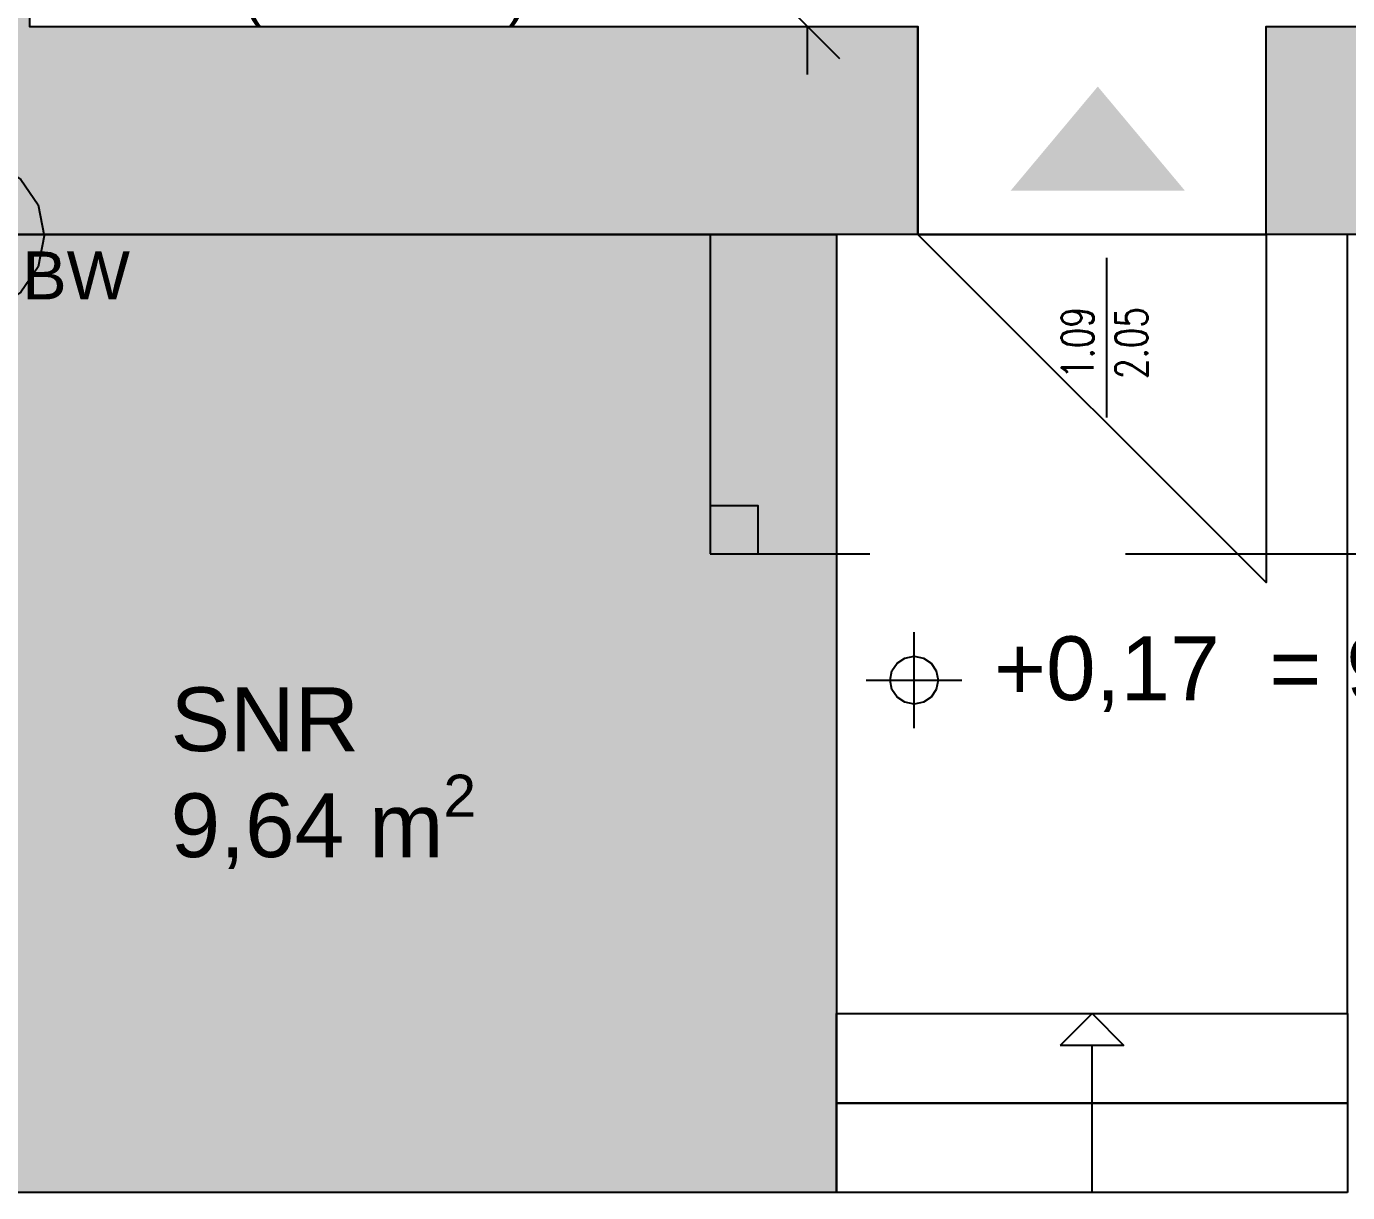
# Model space of a CAD drawing. Header units: centimetres. Extents: x 0 to 44.8, y 0 to 29.7.
# Drawn here: x 6.541 to 10.677, y 11.343 to 14.993 of the extents above; entities that cross this region are included whole.
import ezdxf
from ezdxf.xclip import XClip

# ---------------------------------------------------------------- set-up
doc = ezdxf.new("R2010")
doc.units = ezdxf.units.CM
doc.header["$MEASUREMENT"] = 0
doc.header["$XCLIPFRAME"] = 0
doc.linetypes.add('Strichlinie_ eng', pattern=[0.23, 0.15, -0.08])
doc.linetypes.add('Strichlinie_ lang', pattern=[1.058333, 0.635, -0.423333])
for name, color, linetype in [('A-Bemaßung 1_100', 7, 'Continuous'), ('A-Fenster Türen', 7, 'Continuous'), ('A-Räume NEU.Neu', 7, 'Continuous'), ('A-Schraffuren', 7, 'Continuous'), ('A-Text', 7, 'Continuous'), ('A-Treppen', 7, 'Continuous'), ('FENSTERÖFFNUNG', 7, 'Continuous'), ('Layout-Zeichnung.Layout', 7, 'Continuous'), ('Neubau_A-Balkon.Neu', 7, 'Continuous'), ('Neubau_A-Bemaßung 1_100', 7, 'Continuous'), ('Neubau_A-Treppen', 7, 'Continuous'), ('Neubau_A-Wand Aussen', 7, 'Continuous'), ('Neubau_TÜR', 7, 'Continuous'), ('Treppe_Rampe', 7, 'Continuous'), ('TÜRBEMAßUNG', 7, 'Continuous'), ('Wand', 7, 'Continuous')]:
    doc.layers.add(name, color=color, linetype=linetype)
doc.styles.add('ERSTELLTER_STIL_3', font='')
doc.styles.add('ERSTELLTER_STIL_6', font='RomanS.shx')
doc.styles.get('ERSTELLTER_STIL_3').set_extended_font_data('Arial')

# ---------------------------------------------------------------- blocks, each defined once
blk = doc.blocks.new('Zeichnung_2_1', base_point=(5.8793, 14.2345))
at = {"layer": 'A-Schraffuren', "linetype": 'Continuous', "lineweight": 13}
for points in [[(5.8929, 20.5801), (5.8795, 14.3417), (7.1294, 14.3417), (7.1294, 14.9929), (6.5509, 14.9929), (6.5629, 20.5801)], [(9.332, 14.9929), (7.1294, 14.9929), (7.1294, 14.3417), (9.332, 14.3417)], [(11.5597, 14.3417), (11.5597, 14.9929), (10.422, 14.9929), (10.422, 14.3417)]]:
    blk.add_hatch(color=9, dxfattribs=at).paths.add_polyline_path(points)
at = {"layer": 'A-Schraffuren', "linetype": 'Continuous', "lineweight": 0, "true_color": 0x000000}
blk.add_hatch(color=18, dxfattribs=at).paths.add_polyline_path([(9.895, 14.8045), (9.6225, 14.4789), (10.1675, 14.4789)])
at = {"layer": 'A-Treppen', "linetype": 'Continuous', "lineweight": 0, "true_color": 0x2b3322}
blk.add_hatch(color=250, dxfattribs=at).paths.add_polyline_path([(9.077, 11.3426), (9.077, 14.3417), (5.8795, 14.3417), (5.8455, 11.3426)])
at = {"layer": 'A-Bemaßung 1_100', "color": 7, "linetype": 'Continuous', "lineweight": 25, "ltscale": 10}
for p, q in [((8.886, 15.0931), (9.0863, 14.8928)), ((8.9861, 14.8427), (8.9861, 14.9929))]:
    blk.add_line(p, q, dxfattribs=at)
at = {"layer": 'A-Räume NEU.Neu', "color": 7, "linetype": 'Continuous', "lineweight": 25, "ltscale": 10, "flags": 128}
blk.add_lwpolyline([(9.077, 11.9023), (10.677, 11.9026), (10.677, 14.3417), (9.0773, 14.3417)], close=True, dxfattribs=at)
at = {"layer": 'A-Treppen', "color": 7, "linetype": 'Continuous', "lineweight": 25, "ltscale": 10, "flags": 128}
blk.add_lwpolyline([(9.077, 11.3426), (5.8455, 11.3426), (5.8795, 14.3417), (9.077, 14.3417)], close=True, dxfattribs=at)
at = {"layer": 'FENSTERÖFFNUNG', "color": 7, "linetype": 'Continuous', "lineweight": 25, "ltscale": 10}
blk.add_line((7.1294, 14.3417), (8.1694, 14.3417), dxfattribs=at)
at = {"layer": 'Layout-Zeichnung.Layout', "color": 7, "linetype": 'Strichlinie_ lang', "lineweight": 25, "ltscale": 10}
blk.add_circle((6.3471, 14.3372), 0.25, dxfattribs=at)
at = {"layer": 'Neubau_A-Balkon.Neu', "color": 7, "linetype": 'Continuous', "lineweight": 25, "ltscale": 10, "flags": 128}
blk.add_lwpolyline([(8.6818, 13.3417), (8.8318, 13.3417), (8.8318, 13.4917), (8.6818, 13.4917)], close=True, dxfattribs=at)
at = {"layer": 'Neubau_A-Bemaßung 1_100', "color": 7, "linetype": 'Continuous', "lineweight": 25, "ltscale": 10}
for p, q in [((9.3199, 12.7966), (9.3199, 13.0966)), ((9.1699, 12.9466), (9.4699, 12.9466))]:
    blk.add_line(p, q, dxfattribs=at)
blk.add_circle((9.3199, 12.9466), 0.075, dxfattribs=at)
at = {"layer": 'Neubau_A-Treppen', "color": 7, "linetype": 'Continuous', "lineweight": 25, "ltscale": 10}
for p, q in [((9.877, 11.9026), (9.777, 11.8026)), ((9.877, 11.9026), (9.977, 11.8026)), ((9.977, 11.8026), (9.777, 11.8026)), ((9.877, 11.3426), (9.877, 11.8026))]:
    blk.add_line(p, q, dxfattribs=at)
at = {"layer": 'Neubau_A-Treppen', "color": 7, "linetype": 'Continuous', "lineweight": 25, "ltscale": 10, "flags": 128}
for points in [[(10.677, 11.6226), (9.077, 11.6226), (9.077, 11.9026), (10.677, 11.9026)], [(10.677, 11.3426), (9.077, 11.3426), (9.077, 11.6226), (10.677, 11.6226)]]:
    blk.add_lwpolyline(points, close=True, dxfattribs=at)
at = {"layer": 'Neubau_A-Wand Aussen', "color": 7, "linetype": 'Strichlinie_ eng', "lineweight": 25, "ltscale": 10, "flags": 128}
blk.add_lwpolyline([(8.6818, 14.3417), (8.6818, 13.3417), (11.1083, 13.3417), (11.1083, 14.3417)], close=True, dxfattribs=at)
at = {"layer": 'Neubau_TÜR', "color": 7, "linetype": 'Continuous', "lineweight": 25, "ltscale": 10, "flags": 128}
blk.add_lwpolyline([(10.422, 14.3417), (10.422, 13.2517), (9.332, 14.3417)], dxfattribs=at)
at = {"layer": 'Treppe_Rampe', "color": 7, "linetype": 'Continuous', "lineweight": 25, "ltscale": 10}
blk.add_line((9.332, 14.3417), (10.422, 14.3417), dxfattribs=at)
at = {"layer": 'TÜRBEMAßUNG', "color": 7, "linetype": 'Continuous', "lineweight": 25, "ltscale": 10}
blk.add_line((9.9223, 14.2682), (9.9223, 13.7682), dxfattribs=at)
at = {"layer": 'Wand', "color": 7, "linetype": 'Continuous', "lineweight": 25, "ltscale": 10, "flags": 128}
for points in [[(6.5698, 23.8172), (6.5509, 14.9929), (9.332, 14.9929), (9.332, 14.3417), (5.8795, 14.3417), (5.9013, 24.4882), (7.1396, 24.4882), (7.1396, 23.8172)], [(9.332, 14.9929), (9.332, 14.3417)], [(11.5597, 14.9929), (11.5597, 14.3417), (10.422, 14.3417), (10.422, 14.9929)]]:
    blk.add_lwpolyline(points, close=True, dxfattribs=at)
at = {"layer": 'A-Bemaßung 1_100', "color": 7, "linetype": 'Continuous', "lineweight": 25, "insert": (9.5699, 12.8466), "char_height": 0.2, "width": 3.31886, "attachment_point": 7, "style": 'ERSTELLTER_STIL_3'}
blk.add_mtext('\\A1;{\\pql;\\fArial|b0|i0|c0|p38;+0,17  = 90,53  DHHN2016}', dxfattribs=at)
at = {"layer": 'A-Fenster Türen', "color": 7, "linetype": 'Continuous', "lineweight": 25, "insert": (7.2195, 14.9897), "char_height": 0.13, "attachment_point": 7, "style": 'ERSTELLTER_STIL_3'}
blk.add_mtext('\\A1;{\\pql;\\fArial|b0|i0|c0|p38;(STH 2.99)}', dxfattribs=at)
at = {"layer": 'A-Text', "color": 7, "linetype": 'Continuous', "lineweight": 25, "insert": (6.6964, 14.2883), "char_height": 0.15, "attachment_point": 2, "style": 'ERSTELLTER_STIL_3'}
blk.add_mtext('\\A1;{\\pqc;\\pt0.125;\\fArial|b0|i0|c0|p38;BW}', dxfattribs=at)
at = {"layer": 'A-Treppen', "color": 7, "linetype": 'Continuous', "lineweight": 25, "insert": (6.9924, 12.7213), "char_height": 0.2, "width": 0.57783, "attachment_point": 7, "style": 'ERSTELLTER_STIL_3'}
blk.add_mtext('\\A1;{\\pql;\\fArial|b0|i0|c0|p38;SNR}', dxfattribs=at)
at = {"layer": 'A-Treppen', "color": 7, "linetype": 'Continuous', "lineweight": 25, "insert": (6.9924, 12.3339), "char_height": 0.2, "attachment_point": 7, "style": 'ERSTELLTER_STIL_3'}
blk.add_mtext('\\A1;{\\pql;\\fArial|b0|i0|c0|p38;9,64 m\\fArial|b0|i0|c0|p38;\\A1{\\H.66x;\\S2^  ;}}', dxfattribs=at)
at = {"layer": 'TÜRBEMAßUNG', "color": 7, "linetype": 'Continuous', "lineweight": 25, "char_height": 0.1, "rotation": 90, "style": 'ERSTELLTER_STIL_6'}
for s, insert, attachment_point in [('\\A1;{\\W0.750000x;\\pql;\\FRomanS.shx;2.05}', (9.9504, 13.8893), 1), ('\\A1;{\\W0.750000x;\\pql;\\FRomanS.shx;1.09}', (9.8817, 13.8893), 7)]:
    blk.add_mtext(s, dxfattribs=dict(at, insert=insert, attachment_point=attachment_point))

msp = doc.modelspace()

# ---------------------------------------------------------------- block references
at = {"layer": 'Layout-Zeichnung.Layout', "color": 7, "linetype": 'Continuous', "lineweight": 13, "ltscale": 10}
ref = msp.add_blockref('Zeichnung_2_1', (5.8793, 14.2345), dxfattribs=at)
XClip(ref).set_block_clipping_path([(2.0947370422, 4.75), (31.8677575381, 4.75), (31.8677575381, 14.1746023922), (35.5648185099, 14.1746023922), (35.5648185099, 28.9012013627), (2.0947370422, 28.9012013627)])

doc.saveas('drawing.dxf')
